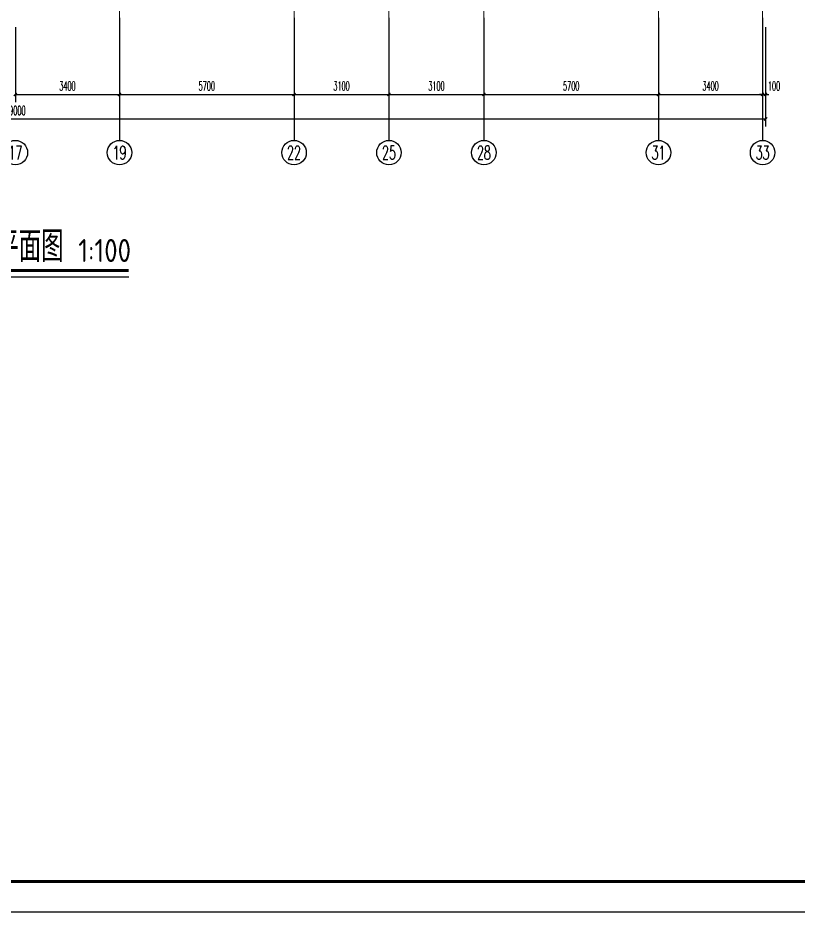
# Model space of a CAD drawing. Extents: x 27938 to 1042331, y -235042 to 1535213.
# Drawn here: x 706899 to 732377, y 488040 to 517240 of the extents above; entities that cross this region are included whole.
import ezdxf
from ezdxf.enums import TextEntityAlignment as Align

# ---------------------------------------------------------------- set-up
doc = ezdxf.new("R2010")
doc.units = 0
doc.header["$LTSCALE"] = 1000
doc.header["$MEASUREMENT"] = 0
doc.linetypes.add('DOTE', pattern=[2.42, 2, -0.2, 0.02, -0.2])
for name, color, linetype in [('3.5方案汇报，与郭总、侯月琴确定户型_t8$0$2020.03.04 -1安徽标准化洋房户型(UA）_t8_t8$0$看线', 154, 'Continuous'), ('AXIS', 3, 'Continuous'), ('AXIS_TEXT', 4, 'Continuous'), ('DIM_SYMB', 3, 'Continuous'), ('图框', 140, 'Continuous')]:
    doc.layers.add(name, color=color, linetype=linetype)
doc.layers.add('DOTE', color=19, linetype='DOTE', lineweight=9)
doc.layers.add('yichutu', color=7, linetype='Continuous', true_color=0xffffff, plot=False)
doc.styles.add('_TCH_AXIS', font='COMPLEX', dxfattribs={"bigfont": 'GBCBIG'})
doc.styles.add('_TCH_DIM_T3', font='SIMPLEX.shx', dxfattribs={"width": 0.494118, "bigfont": 'GBCBIG.shx'})
doc.styles.add('COMPLEX', font='COMPLEX')
doc.styles.get("Standard").update_dxf_attribs({"font": 'gbenor.shx', "bigfont": 'gbcbig.shx'})
doc.dimstyles.new('_TCH_ARCH&&100', dxfattribs={"dimtxt": 297.5, "dimasz": 100, "dimexe": 250, "dimexo": 300, "dimgap": 126.25, "dimtad": 1, "dimdec": 0, "dimzin": 0, "dimdsep": 46, "dimtxsty": '_TCH_DIM_T3', "dimblk": 'ARCHTICK', "dimcen": 0.09, "dimclrt": 4, "dimazin": 2, "dimtfac": 1, "dimtdec": 0, "dimtix": 1, "dimtmove": 2, "dimatfit": 3, "dimfxl": 1, "dimtolj": 1, "dimtzin": 0, "dimarcsym": 0})

# ---------------------------------------------------------------- blocks, each defined once
blk = doc.blocks.new('GFDGDGRDGRDG')
at = {"layer": 'DOTE', "linetype": 'DOTE', "ltscale": 0.3}
for p, q in [((609094, 360558), (609094, 376108)), ((615294, 360558), (615294, 376108)), ((624394, 360558), (624394, 376108)), ((603394, 360558), (603394, 368758)), ((620994, 360558), (620994, 368758)), ((612194, 360558), (612194, 366358))]:
    blk.add_line(p, q, dxfattribs=at)
blk = doc.blocks.new('TK')
at = {"layer": '图框'}
blk.add_lwpolyline([(465375, 548714), (549475, 548714), (549475, 489314), (465375, 489314)], close=True, dxfattribs=at)
blk.add_lwpolyline([(465375, 548714), (549475, 548714), (549475, 489314), (465375, 489314)], close=True, dxfattribs=at)
at = {"layer": '图框', "const_width": 100}
blk.add_lwpolyline([(548475, 490314), (548475, 547714), (467875, 547714), (467875, 490314)], close=True, dxfattribs=at)
blk = doc.blocks.new('yct-841-594-84100-59399.9999999999-100-1000.0')
at = {"layer": 'yichutu', "color": 7, "true_color": 0xffffff}
blk.add_lwpolyline([(0, 0), (0, 59400), (84100, 59400), (84100, 0)], close=True, dxfattribs=at)
blk = doc.blocks.new('_ArchTick')
at = {"color": 0, "linetype": 'ByBlock', "const_width": 0.4}
blk.add_lwpolyline([(-0.5, -0.5), (0.5, 0.5)], dxfattribs=at)
blk = doc.blocks.new('*D719')
at = {"layer": 'AXIS', "color": 0, "lineweight": -2}
for p, q in [((731217, 516940), (731217, 514490)), ((731317, 516940), (731317, 514490)), ((731217, 514740), (731117, 514740)), ((731217, 514740), (731317, 514740)), ((731317, 514740), (731417, 514740))]:
    blk.add_line(p, q, dxfattribs=at)
at = {"layer": 'Defpoints', "color": 0}
for p in [(731217, 517240), (731317, 517240), (731317, 514740)]:
    blk.add_point(p, dxfattribs=at)
at = {"layer": 'AXIS', "color": 0, "lineweight": -2, "xscale": 100, "yscale": 100, "zscale": 100}
blk.add_blockref('_ArchTick', (731217, 514740), dxfattribs=at)
at = {"layer": 'AXIS', "color": 0, "lineweight": -2, "xscale": 100, "yscale": 100, "zscale": 100, "rotation": 180}
blk.add_blockref('_ArchTick', (731317, 514740), dxfattribs=at)
at = {"layer": 'AXIS', "color": 4, "insert": (731592, 515015), "char_height": 297.5, "attachment_point": 5, "style": '_TCH_DIM_T3'}
blk.add_mtext('\\A1;100', dxfattribs=at)
blk = doc.blocks.new('*D720')
at = {"layer": 'AXIS', "color": 0, "lineweight": -2}
for p, q in [((727817, 516940), (727817, 514490)), ((731217, 516940), (731217, 514490)), ((727817, 514740), (731217, 514740))]:
    blk.add_line(p, q, dxfattribs=at)
at = {"layer": 'Defpoints', "color": 0}
for p in [(727817, 517240), (731217, 517240), (731217, 514740)]:
    blk.add_point(p, dxfattribs=at)
at = {"layer": 'AXIS', "color": 0, "lineweight": -2, "xscale": 100, "yscale": 100, "zscale": 100, "rotation": 180}
blk.add_blockref('_ArchTick', (727817, 514740), dxfattribs=at)
at = {"layer": 'AXIS', "color": 0, "lineweight": -2, "xscale": 100, "yscale": 100, "zscale": 100}
blk.add_blockref('_ArchTick', (731217, 514740), dxfattribs=at)
at = {"layer": 'AXIS', "color": 4, "insert": (729517, 515015), "char_height": 297.5, "attachment_point": 5, "style": '_TCH_DIM_T3'}
blk.add_mtext('\\A1;3400', dxfattribs=at)
blk = doc.blocks.new('*D721')
at = {"layer": 'AXIS', "color": 0, "lineweight": -2}
for p, q in [((722117, 516940), (722117, 514490)), ((727817, 516940), (727817, 514490)), ((722117, 514740), (727817, 514740))]:
    blk.add_line(p, q, dxfattribs=at)
at = {"layer": 'Defpoints', "color": 0}
for p in [(722117, 517240), (727817, 517240), (727817, 514740)]:
    blk.add_point(p, dxfattribs=at)
at = {"layer": 'AXIS', "color": 0, "lineweight": -2, "xscale": 100, "yscale": 100, "zscale": 100, "rotation": 180}
blk.add_blockref('_ArchTick', (722117, 514740), dxfattribs=at)
at = {"layer": 'AXIS', "color": 0, "lineweight": -2, "xscale": 100, "yscale": 100, "zscale": 100}
blk.add_blockref('_ArchTick', (727817, 514740), dxfattribs=at)
at = {"layer": 'AXIS', "color": 4, "insert": (724967, 515015), "char_height": 297.5, "attachment_point": 5, "style": '_TCH_DIM_T3'}
blk.add_mtext('\\A1;5700', dxfattribs=at)
blk = doc.blocks.new('*D722')
at = {"layer": 'AXIS', "color": 0, "lineweight": -2}
for p, q in [((719017, 516940), (719017, 514490)), ((722117, 516940), (722117, 514490)), ((719017, 514740), (722117, 514740))]:
    blk.add_line(p, q, dxfattribs=at)
at = {"layer": 'Defpoints', "color": 0}
for p in [(719017, 517240), (722117, 517240), (722117, 514740)]:
    blk.add_point(p, dxfattribs=at)
at = {"layer": 'AXIS', "color": 0, "lineweight": -2, "xscale": 100, "yscale": 100, "zscale": 100, "rotation": 180}
blk.add_blockref('_ArchTick', (719017, 514740), dxfattribs=at)
at = {"layer": 'AXIS', "color": 0, "lineweight": -2, "xscale": 100, "yscale": 100, "zscale": 100}
blk.add_blockref('_ArchTick', (722117, 514740), dxfattribs=at)
at = {"layer": 'AXIS', "color": 4, "insert": (720567, 515015), "char_height": 297.5, "attachment_point": 5, "style": '_TCH_DIM_T3'}
blk.add_mtext('\\A1;3100', dxfattribs=at)
blk = doc.blocks.new('*D723')
at = {"layer": 'AXIS', "color": 0, "lineweight": -2}
for p, q in [((715917, 516940), (715917, 514490)), ((719017, 516940), (719017, 514490)), ((715917, 514740), (719017, 514740))]:
    blk.add_line(p, q, dxfattribs=at)
at = {"layer": 'Defpoints', "color": 0}
for p in [(715917, 517240), (719017, 517240), (719017, 514740)]:
    blk.add_point(p, dxfattribs=at)
at = {"layer": 'AXIS', "color": 0, "lineweight": -2, "xscale": 100, "yscale": 100, "zscale": 100, "rotation": 180}
blk.add_blockref('_ArchTick', (715917, 514740), dxfattribs=at)
at = {"layer": 'AXIS', "color": 0, "lineweight": -2, "xscale": 100, "yscale": 100, "zscale": 100}
blk.add_blockref('_ArchTick', (719017, 514740), dxfattribs=at)
at = {"layer": 'AXIS', "color": 4, "insert": (717467, 515015), "char_height": 297.5, "attachment_point": 5, "style": '_TCH_DIM_T3'}
blk.add_mtext('\\A1;3100', dxfattribs=at)
blk = doc.blocks.new('*D724')
at = {"layer": 'AXIS', "color": 0, "lineweight": -2}
for p, q in [((710217, 516940), (710217, 514490)), ((715917, 516940), (715917, 514490)), ((710217, 514740), (715917, 514740))]:
    blk.add_line(p, q, dxfattribs=at)
at = {"layer": 'Defpoints', "color": 0}
for p in [(710217, 517240), (715917, 517240), (715917, 514740)]:
    blk.add_point(p, dxfattribs=at)
at = {"layer": 'AXIS', "color": 0, "lineweight": -2, "xscale": 100, "yscale": 100, "zscale": 100, "rotation": 180}
blk.add_blockref('_ArchTick', (710217, 514740), dxfattribs=at)
at = {"layer": 'AXIS', "color": 0, "lineweight": -2, "xscale": 100, "yscale": 100, "zscale": 100}
blk.add_blockref('_ArchTick', (715917, 514740), dxfattribs=at)
at = {"layer": 'AXIS', "color": 4, "insert": (713067, 515015), "char_height": 297.5, "attachment_point": 5, "style": '_TCH_DIM_T3'}
blk.add_mtext('\\A1;5700', dxfattribs=at)
blk = doc.blocks.new('*D725')
at = {"layer": 'AXIS', "color": 0, "lineweight": -2}
for p, q in [((706817, 516940), (706817, 514490)), ((710217, 516940), (710217, 514490)), ((706817, 514740), (710217, 514740))]:
    blk.add_line(p, q, dxfattribs=at)
at = {"layer": 'Defpoints', "color": 0}
for p in [(706817, 517240), (710217, 517240), (710217, 514740)]:
    blk.add_point(p, dxfattribs=at)
at = {"layer": 'AXIS', "color": 0, "lineweight": -2, "xscale": 100, "yscale": 100, "zscale": 100, "rotation": 180}
blk.add_blockref('_ArchTick', (706817, 514740), dxfattribs=at)
at = {"layer": 'AXIS', "color": 0, "lineweight": -2, "xscale": 100, "yscale": 100, "zscale": 100}
blk.add_blockref('_ArchTick', (710217, 514740), dxfattribs=at)
at = {"layer": 'AXIS', "color": 4, "insert": (708517, 515015), "char_height": 297.5, "attachment_point": 5, "style": '_TCH_DIM_T3'}
blk.add_mtext('\\A1;3400', dxfattribs=at)
blk = doc.blocks.new('*D772')
at = {"layer": 'AXIS', "color": 0, "lineweight": -2}
for p, q in [((682317, 516940), (682317, 513690)), ((731317, 516940), (731317, 513690)), ((682317, 513940), (731317, 513940))]:
    blk.add_line(p, q, dxfattribs=at)
at = {"layer": 'Defpoints', "color": 0}
for p in [(682317, 517240), (731317, 517240), (731317, 513940)]:
    blk.add_point(p, dxfattribs=at)
at = {"layer": 'AXIS', "color": 0, "lineweight": -2, "xscale": 100, "yscale": 100, "zscale": 100, "rotation": 180}
blk.add_blockref('_ArchTick', (682317, 513940), dxfattribs=at)
at = {"layer": 'AXIS', "color": 0, "lineweight": -2, "xscale": 100, "yscale": 100, "zscale": 100}
blk.add_blockref('_ArchTick', (731317, 513940), dxfattribs=at)
at = {"layer": 'AXIS', "color": 4, "insert": (706817, 514215), "char_height": 297.5, "attachment_point": 5, "style": '_TCH_DIM_T3'}
blk.add_mtext('\\A1;49000', dxfattribs=at)
blk = doc.blocks.new('_AXISO')
blk.add_circle((0, 0), 0.5)
at = {"layer": 'AXIS_TEXT', "style": 'COMPLEX', "width": 1.041667}
blk.add_attdef('A', text='', height=0.56, dxfattribs=at).set_placement((-0.25, -0.28), (0.25, -0.28), align=Align.FIT)

msp = doc.modelspace()

# ---------------------------------------------------------------- linework, layer by layer
at = {"layer": 'AXIS'}
for p, q in [((710216.6, 517240.4), (710216.6, 513240.4)), ((715916.6, 517240.4), (715916.6, 513240.4)), ((719016.6, 517240.4), (719016.6, 513240.4)), ((722116.6, 517240.4), (722116.6, 513240.4)), ((727816.6, 517240.4), (727816.6, 513240.4)), ((731216.6, 517240.4), (731216.6, 513240.4))]:
    msp.add_line(p, q, dxfattribs=at)
at = {"layer": 'DIM_SYMB', "const_width": 105}
msp.add_lwpolyline([(702554.8, 508992.3), (710520.9, 508992.3)], dxfattribs=at)
at = {"layer": 'DIM_SYMB'}
msp.add_lwpolyline([(702554.8, 508782.3), (710520.9, 508782.3)], dxfattribs=at)

# ---------------------------------------------------------------- block references
msp.add_blockref('TK', (202139.1, -1273.4))
at = {"layer": '3.5方案汇报，与郭总、侯月琴确定户型_t8$0$2020.03.04 -1安徽标准化洋房户型(UA）_t8_t8$0$看线', "ltscale": 10}
msp.add_blockref('GFDGDGRDGRDG', (106822.9, 156682.1), dxfattribs=at)
at = {"layer": 'AXIS'}
ref = msp.add_blockref('_AXISO', (706816.6, 512840.4), dxfattribs=dict(at, xscale=800, yscale=800, zscale=800))
ref.add_attrib('A', '17', dxfattribs={"layer": 'AXIS_TEXT', "height": 452.55, "style": '_TCH_AXIS', "width": 0.724138}).set_placement((706590.3, 512614.2), (707042.9, 512614.2), align=Align.FIT)
ref = msp.add_blockref('_AXISO', (710216.6, 512840.4), dxfattribs=dict(at, xscale=800, yscale=800, zscale=800))
ref.add_attrib('A', '19', dxfattribs={"layer": 'AXIS_TEXT', "height": 452.55, "style": '_TCH_AXIS', "width": 0.724138}).set_placement((709990.3, 512614.2), (710442.9, 512614.2), align=Align.FIT)
ref = msp.add_blockref('_AXISO', (715916.6, 512840.4), dxfattribs=dict(at, xscale=800, yscale=800, zscale=800))
ref.add_attrib('A', '22', dxfattribs={"layer": 'AXIS_TEXT', "height": 452.55, "style": '_TCH_AXIS', "width": 0.617647}).set_placement((715690.3, 512614.2), (716142.9, 512614.2), align=Align.FIT)
ref = msp.add_blockref('_AXISO', (719016.6, 512840.4), dxfattribs=dict(at, xscale=800, yscale=800, zscale=800))
ref.add_attrib('A', '25', dxfattribs={"layer": 'AXIS_TEXT', "height": 452.55, "style": '_TCH_AXIS', "width": 0.617647}).set_placement((718790.3, 512614.2), (719242.9, 512614.2), align=Align.FIT)
ref = msp.add_blockref('_AXISO', (722116.6, 512840.4), dxfattribs=dict(at, xscale=800, yscale=800, zscale=800))
ref.add_attrib('A', '28', dxfattribs={"layer": 'AXIS_TEXT', "height": 452.55, "style": '_TCH_AXIS', "width": 0.617647}).set_placement((721890.3, 512614.2), (722342.9, 512614.2), align=Align.FIT)
ref = msp.add_blockref('_AXISO', (727816.6, 512840.4), dxfattribs=dict(at, xscale=800, yscale=800, zscale=800))
ref.add_attrib('A', '31', dxfattribs={"layer": 'AXIS_TEXT', "height": 452.55, "style": '_TCH_AXIS', "width": 0.75}).set_placement((727590.3, 512614.2), (728042.9, 512614.2), align=Align.FIT)
ref = msp.add_blockref('_AXISO', (731216.6, 512840.4), dxfattribs=dict(at, xscale=800, yscale=800, zscale=800))
ref.add_attrib('A', '33', dxfattribs={"layer": 'AXIS_TEXT', "height": 452.55, "style": '_TCH_AXIS', "width": 0.636364}).set_placement((730990.3, 512614.2), (731442.9, 512614.2), align=Align.FIT)
at = {"layer": 'yichutu'}
msp.add_blockref('yct-841-594-84100-59399.9999999999-100-1000.0', (667514.1, 488040.2), dxfattribs=at)

# ---------------------------------------------------------------- texts
at = {"layer": 'DIM_SYMB', "color": 7}
for s, height, p in [('三层给排水平面图', 1012.77, (702554.8, 509269.3)), ('1:100', 750, (708870.4, 509269.3))]:
    msp.add_text(s, height=height, dxfattribs=at).set_placement(p)

# ---------------------------------------------------------------- dimensions: what is measured, and where the dimension line sits
at = {"layer": 'AXIS'}
for p1, p2, distance, picture, middle in [((682316.6, 517240.4), (731316.6, 517240.4), -3300, '*D772', (706816.6, 514215.4)), ((706816.6, 517240.4), (710216.6, 517240.4), -2500, '*D725', (708516.6, 515015.4)), ((710216.6, 517240.4), (715916.6, 517240.4), -2500, '*D724', (713066.6, 515015.4)), ((715916.6, 517240.4), (719016.6, 517240.4), -2500, '*D723', (717466.6, 515015.4)), ((719016.6, 517240.4), (722116.6, 517240.4), -2500, '*D722', (720566.6, 515015.4)), ((722116.6, 517240.4), (727816.6, 517240.4), -2500, '*D721', (724966.6, 515015.4)), ((727816.6, 517240.4), (731216.6, 517240.4), -2500, '*D720', (729516.6, 515015.4))]:
    dim = msp.add_aligned_dim(p1=p1, p2=p2, distance=distance, dimstyle='_TCH_ARCH&&100', dxfattribs=at)
    dim.commit()
    dim.dimension.update_dxf_attribs({"geometry": picture, "text_midpoint": middle})
dim = msp.add_linear_dim(base=(731316.6, 514740.4), p1=(731216.6, 517240.4), p2=(731316.6, 517240.4), angle=0, dimstyle='_TCH_ARCH&&100', dxfattribs=at)
dim.commit()
dim.dimension.update_dxf_attribs({"geometry": '*D719', "text_midpoint": (731591.6, 515015.4), "dimtype": 129})

doc.saveas('drawing.dxf')
